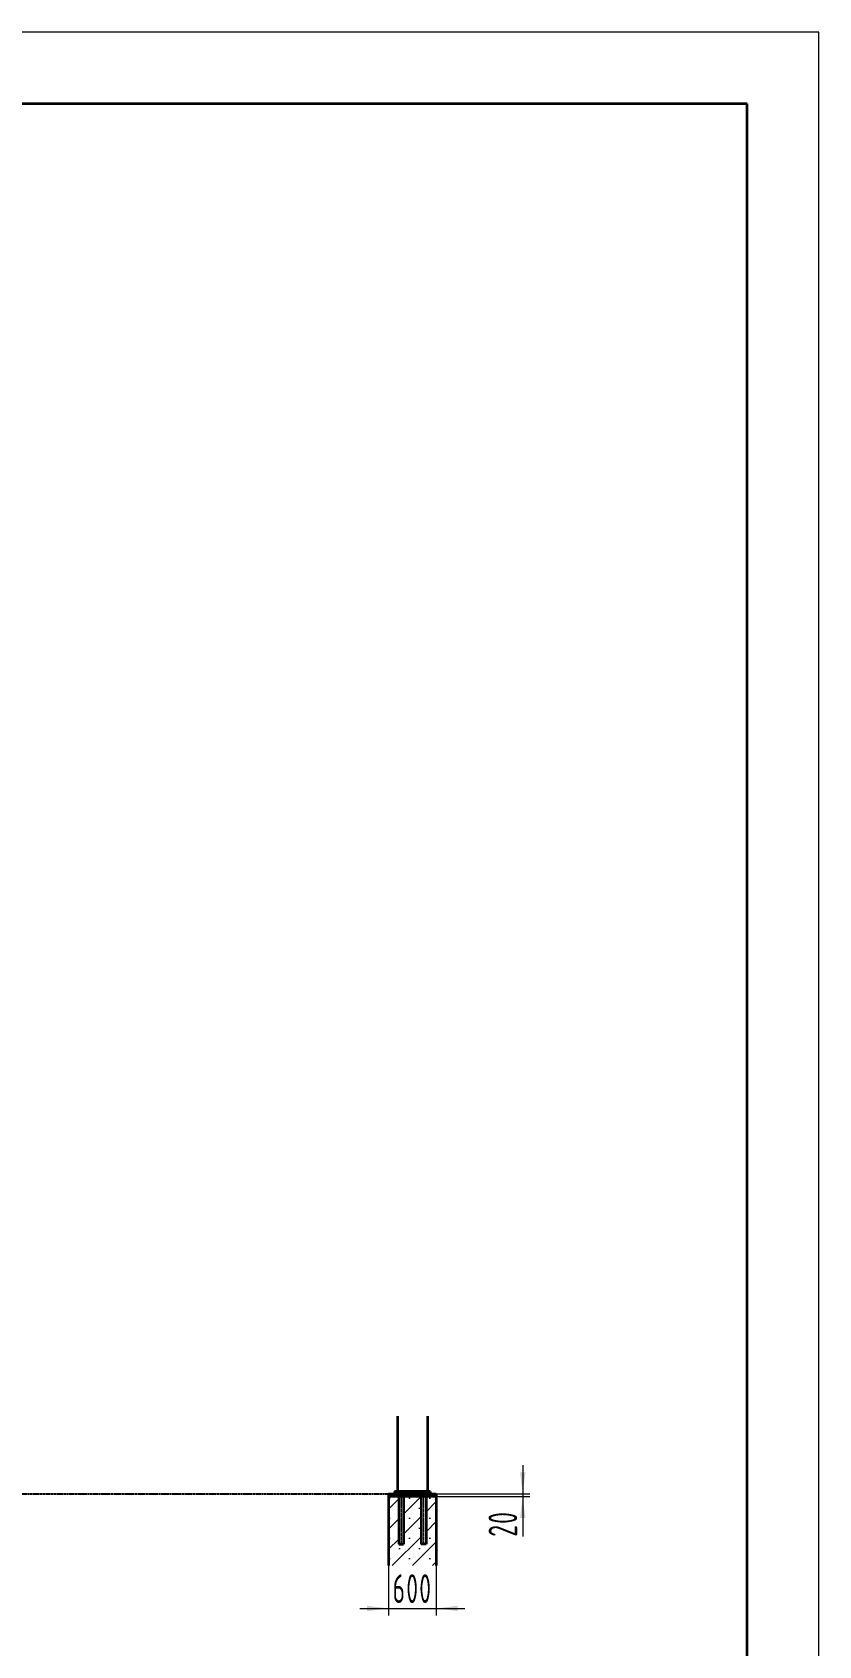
# Model space of a CAD drawing. Header units: millimetres. Extents: x -17820 to 17820, y -12600 to 12600.
# Drawn here: x 11240 to 17820, y -899 to 12600 of the extents above; entities that cross this region are included whole.
import ezdxf

# ---------------------------------------------------------------- set-up
doc = ezdxf.new("R2010")
doc.units = ezdxf.units.MM
doc.linetypes.add('双点画线', pattern=[22, 12, -2, 2, -2, 2, -2])
doc.linetypes.add('点画线', pattern=[18, 12, -2, 2, -2])
doc.layers.get('0').update_dxf_attribs({"lineweight": 35})
for name, color, linetype, lineweight in [('EB0', 7, 'Continuous', 35), ('EB0_1_1_1_1_1_1', 7, 'Continuous', 35), ('中心线层', 1, '点画线', 18), ('尺寸线层', 3, 'Continuous', 18), ('粗实线层', 7, 'Continuous', 35), ('细实线层', 2, 'Continuous', 18)]:
    doc.layers.add(name, color=color, linetype=linetype, lineweight=lineweight)
doc.styles.add('机械', font='isocp', dxfattribs={"width": 0.667, "bigfont": 'gbcbig.shx'})
doc.dimstyles.new('标准', dxfattribs={"dimscale": 60, "dimtxt": 4, "dimasz": 3, "dimexe": 1, "dimexo": 0, "dimgap": 0.76128, "dimtad": 1, "dimdec": 1, "dimdsep": 46, "dimtxsty": '机械', "dimblk": '_CAXARROW', "dimcen": 0, "dimdle": 4, "dimclrt": 2, "dimaunit": 1, "dimazin": 2, "dimtfac": 0.707107, "dimtdec": 3, "dimtmove": 0, "dimatfit": 3, "dimfxl": 0, "dimfrac": 2, "dimtolj": 1, "dimlwd": 18, "dimarcsym": 0})

# ---------------------------------------------------------------- blocks, each defined once
blk = doc.blocks.new('*X2')
at = {"layer": '粗实线层'}
for p, q in [((287, 200), (-287, 200)), ((287, -200), (287, 200))]:
    blk.add_line(p, q, dxfattribs=at)
at = {"layer": '细实线层'}
for p, q in [((297, 210), (-297, 210)), ((297, -210), (297, 210))]:
    blk.add_line(p, q, dxfattribs=at)
blk = doc.blocks.new('*X238')
at = {"layer": '尺寸线层', "linetype": 'Continuous', "lineweight": 18}
for points in [[(15343, 371), (15366, 551), (15321, 551)], [(15343, 351), (15366, 171), (15321, 171)]]:
    blk.add_hatch(color=0, dxfattribs=at).paths.add_polyline_path(points, flags=0)
at = {"layer": '尺寸线层', "color": 0, "linetype": 'Continuous', "lineweight": 18}
blk.add_line((15343, 611), (15343, 16), dxfattribs=at)
at = {"layer": '尺寸线层', "color": 0, "linetype": 'Continuous'}
for p, q in [((14620, 371), (15403, 371)), ((14620, 351), (15403, 351))]:
    blk.add_line(p, q, dxfattribs=at)
at = {"layer": '尺寸线层', "color": 2, "insert": (15177, 121), "char_height": 240, "width": 480, "attachment_point": 5, "rotation": 90, "line_spacing_factor": 0.939812, "style": '机械'}
blk.add_mtext('\\T1.1;20', dxfattribs=at)
blk = doc.blocks.new('_CAXARROW')
blk.add_hatch(color=2).paths.add_polyline_path([(0, 0), (-1, 0.125), (-1, -0.125)], flags=0)
blk = doc.blocks.new('*X240')
at = {"layer": '尺寸线层', "linetype": 'Continuous', "lineweight": 18}
for points in [[(14220, -587), (14040, -564), (14040, -609)], [(14620, -587), (14800, -564), (14800, -609)]]:
    blk.add_hatch(color=0, dxfattribs=at).paths.add_polyline_path(points, flags=0)
at = {"layer": '尺寸线层', "color": 0, "linetype": 'Continuous'}
for p, q in [((14220, -229), (14220, -647)), ((14620, -229), (14620, -647))]:
    blk.add_line(p, q, dxfattribs=at)
at = {"layer": '尺寸线层', "color": 0, "linetype": 'Continuous', "lineweight": 18}
blk.add_line((13980, -587), (14860, -587), dxfattribs=at)
at = {"layer": '尺寸线层', "color": 2, "insert": (14420, -421), "char_height": 240, "width": 681.48, "attachment_point": 5, "line_spacing_factor": 0.939812, "style": '机械'}
blk.add_mtext('\\T1.1;600', dxfattribs=at)

msp = doc.modelspace()

# ---------------------------------------------------------------- hatches: boundary and pattern name
at = {"layer": '中心线层', "linetype": '点画线', "lineweight": 18}
h = msp.add_hatch(dxfattribs=at)
h.set_pattern_fill('SACNCR', color=256, scale=50, style=0)
h.paths.add_polyline_path([(14220.12, -228.83), (14220.12, -63.67), (14220.12, 351.17), (14306, 351.17), (14306, -48.83), (14326, -48.83), (14346, -48.83), (14346, 351.17), (14494.24, 351.17), (14494.24, -48.83), (14514.24, -48.83), (14534.24, -48.83), (14534.24, 351.17), (14620.12, 351.17), (14620.12, -228.83)], flags=0)
at = {"layer": '粗实线层'}
msp.add_hatch(color=256, dxfattribs=at).paths.add_polyline_path([(14220.12, 351.17), (14220.12, 365.62), (14220.12, 371.17), (14270.12, 371.17), (14570.12, 371.17), (14620.12, 371.17), (14620.12, 351.17), (14534.24, 351.17), (14514.24, 351.17), (14494.24, 351.17), (14346, 351.17), (14326, 351.17), (14306, 351.17)], flags=0)

# ---------------------------------------------------------------- linework, layer by layer
at = {"layer": 'EB0'}
for p, q in [((14295.12, 1022.11), (14295.12, 391.17)), ((14545.12, 1022.11), (14545.12, 391.17)), ((14570.12, 391.17), (14270.12, 391.17)), ((14270.12, 391.17), (14270.12, 371.17))]:
    msp.add_line(p, q, dxfattribs=at)
at = {"layer": 'EB0_1_1_1_1_1_1', "color": 2, "linetype": '双点画线', "lineweight": 25}
msp.add_line((3720.12, 371.17), (14220.12, 371.17), dxfattribs=at)
at = {"layer": '中心线层'}
for p, q in [((14326, 354.17), (14326, -51.83)), ((14514.24, 354.17), (14514.24, -51.83))]:
    msp.add_line(p, q, dxfattribs=at)
at = {"layer": '粗实线层'}
for p, q in [((14220.12, 371.17), (14620.12, 371.17)), ((14220.12, 371.17), (14220.12, -228.83)), ((14220.12, 351.17), (14620.12, 351.17)), ((14620.12, 351.17), (14220.12, 351.17)), ((14306, 351.17), (14306, -48.83)), ((14346, 351.17), (14346, -48.83)), ((14494.24, 351.17), (14494.24, -48.83)), ((14534.24, 351.17), (14534.24, -48.83)), ((14570.12, 391.17), (14570.12, 371.17)), ((14620.12, 371.17), (14620.12, -228.83)), ((14306, -48.83), (14346, -48.83)), ((14534.24, -48.83), (14494.24, -48.83))]:
    msp.add_line(p, q, dxfattribs=at)

# ---------------------------------------------------------------- block references
at = {"layer": '粗实线层', "xscale": 60, "yscale": 60, "zscale": 60}
msp.add_blockref('*X2', (0, 0), dxfattribs=at)

# ---------------------------------------------------------------- dimensions: what is measured, and where the dimension line sits
at = {"layer": '尺寸线层'}
dim = msp.add_linear_dim(base=(15343.12, 351.17), p1=(14620.12, 371.17), p2=(14620.12, 351.17), angle=270, dimstyle='标准', override={"dimsah": 1, "dimtfill": 1, "dimtzin": 8}, dxfattribs=at)
dim.commit()
dim.dimension.update_dxf_attribs({"geometry": '*X238', "text_midpoint": (15343.12, 121.17), "dimtype": 160})
dim = msp.add_linear_dim(base=(14620.12, -586.75), p1=(14220.12, -228.83), p2=(14620.12, -228.83), text='600', dimstyle='标准', override={"dimsah": 1, "dimtfac": 1, "dimtfill": 1, "dimtzin": 8}, dxfattribs=at)
dim.commit()
dim.dimension.update_dxf_attribs({"geometry": '*X240', "text_midpoint": (14420.12, -586.75)})

doc.saveas('drawing.dxf')
